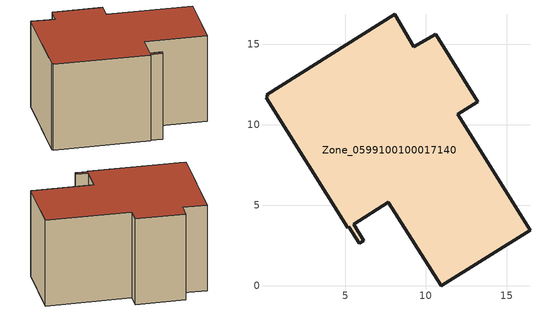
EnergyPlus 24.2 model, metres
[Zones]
Zone_0599100100017140
 floor ground (C_G): 5.51,3.83 6.15,2.82 5.88,2.64 5.23,3.68 5.14,3.62 0.08,11.67 0.19,11.74 0.11,11.87 8.06,16.87 9.25,14.83 10.6,15.62 13.22,11.43 11.96,10.64 16.45,3.47 10.94,0 7.67,5.19 z0
 wall outside (C_F): 7.67,5.19 10.94,0 16.45,3.47 11.96,10.64 13.22,11.43 10.6,15.62 9.25,14.83 8.06,16.87 0.11,11.87 0.19,11.74 0.08,11.67 5.14,3.62 5.23,3.68 5.88,2.64 6.15,2.82 5.51,3.83 7.67,5.19 z0:9.14
 roof outside (C_R): 6.15,2.82 5.51,3.83 7.67,5.19 10.94,0 16.45,3.47 11.96,10.64 13.22,11.43 10.6,15.62 9.25,14.83 8.06,16.87 0.11,11.87 0.19,11.74 0.08,11.67 5.14,3.62 5.23,3.68 5.88,2.64 z9.14
[BUILDING]
Pand.0599100100017140: North Axis=0; Terrain=City; Loads Convergence Tolerance Value=0.04; Temperature Convergence Tolerance Value=0.4; Solar Distribution=FullExterior; Maximum Number of Warmup Days=25; Minimum Number of Warmup Days=1
[Site:Location]
Rotterdam.The.Hague.AP_ZH_NLD Design_Conditions: Latitude=51.96; Longitude=4.45; Time Zone=1; Elevation=-4.5
[SITE:GROUNDTEMPERATURE:BUILDINGSURFACE]
18, 18, 18, 18, 18, 18, 18, 18, 18, 18, 18, 18
[MATERIAL] Thermal Absorptance=0.9; Solar Absorptance=0.7; Visible Absorptance=0.7
Name | Roughness | Thickness | Conductivity | Density | Specific Heat
G.D.2015-2018 | MediumSmooth | 0.15 | 0.0428571 | 540 | 1210
F.D.2015-2018 | Rough | 0.3 | 0.0666667 | 1920 | 840
R.D.2015-2018 | MediumRough | 0.2 | 0.0333333 | 1500 | 1000
[CONSTRUCTION]
C_G: G.D.2015-2018
C_F: F.D.2015-2018
C_R: R.D.2015-2018
[ZONE]
Zone_0599100100017140: Type=1; Multiplier=1; Ceiling Height=Autocalculate; Volume=Autocalculate; Floor Area=autocalculate; Part of Total Floor Area=Yes
[ZONEINFILTRATION:DESIGNFLOWRATE]
Infil_Zone_0599100100017140: Zone or ZoneList or Space or SpaceList=Zone_0599100100017140; Schedule=AlwaysOn; Design Flow Rate Calculation Method=Flow/Area; Flow Rate per Floor Area=0.0021; Constant Term Coefficient=1; Temperature Term Coefficient=0; Velocity Term Coefficient=0; Velocity Squared Term Coefficient=0
[HVACTEMPLATE:ZONE:IDEALLOADSAIRSYSTEM]
Zone_0599100100017140: Maximum Heating Supply Air Temperature=50; Minimum Cooling Supply Air Temperature=13; Maximum Heating Supply Air Humidity Ratio=0.0156; Minimum Cooling Supply Air Humidity Ratio=0.0077; Heating Limit=NoLimit; Cooling Limit=NoLimit; Dehumidification Control Type=ConstantSensibleHeatRatio; Cooling Sensible Heat Ratio=0.7; Dehumidification Setpoint=60; Humidification Control Type=None; Humidification Setpoint=30; Outdoor Air Method=None; Outdoor Air Flow Rate per Person=0.00944; Outdoor Air Flow Rate per Zone Floor Area=0; Outdoor Air Flow Rate per Zone=0; Demand Controlled Ventilation Type=None; Outdoor Air Economizer Type=NoEconomizer; Heat Recovery Type=None; Sensible Heat Recovery Effectiveness=0.7; Latent Heat Recovery Effectiveness=0.65
[ZONECONTROL:THERMOSTAT]
ThermostatControl_Zone_0599100100017140: Zone or ZoneList=Zone_0599100100017140; Control Type Schedule=DualSetpointControlType; Control 1=Thermostat_Zone_0599100100017140; Temperature Difference Between Cutout And Setpoint=0
[THERMOSTATSETPOINT:DUALSETPOINT]
Thermostat_Zone_0599100100017140: Heating Setpoint Temperature Schedule=HeatingSetpoint_Zone_0599100100017140; Cooling Setpoint Temperature Schedule=CoolingSetpoint_Zone_0599100100017140
[SCHEDULE:COMPACT]
HeatingSetpoint_Zone_0599100100017140: Through: 12/31, For: AllDays, Until: 24:00, 21
CoolingSetpoint_Zone_0599100100017140: Through: 12/31, For: AllDays, Until: 24:00, 24
DualSetpointControlType: Through: 12/31, For: AllDays, Until: 24:00, 4
AlwaysOn: Through: 12/31, For: AllDays, Until: 24:00, 1
